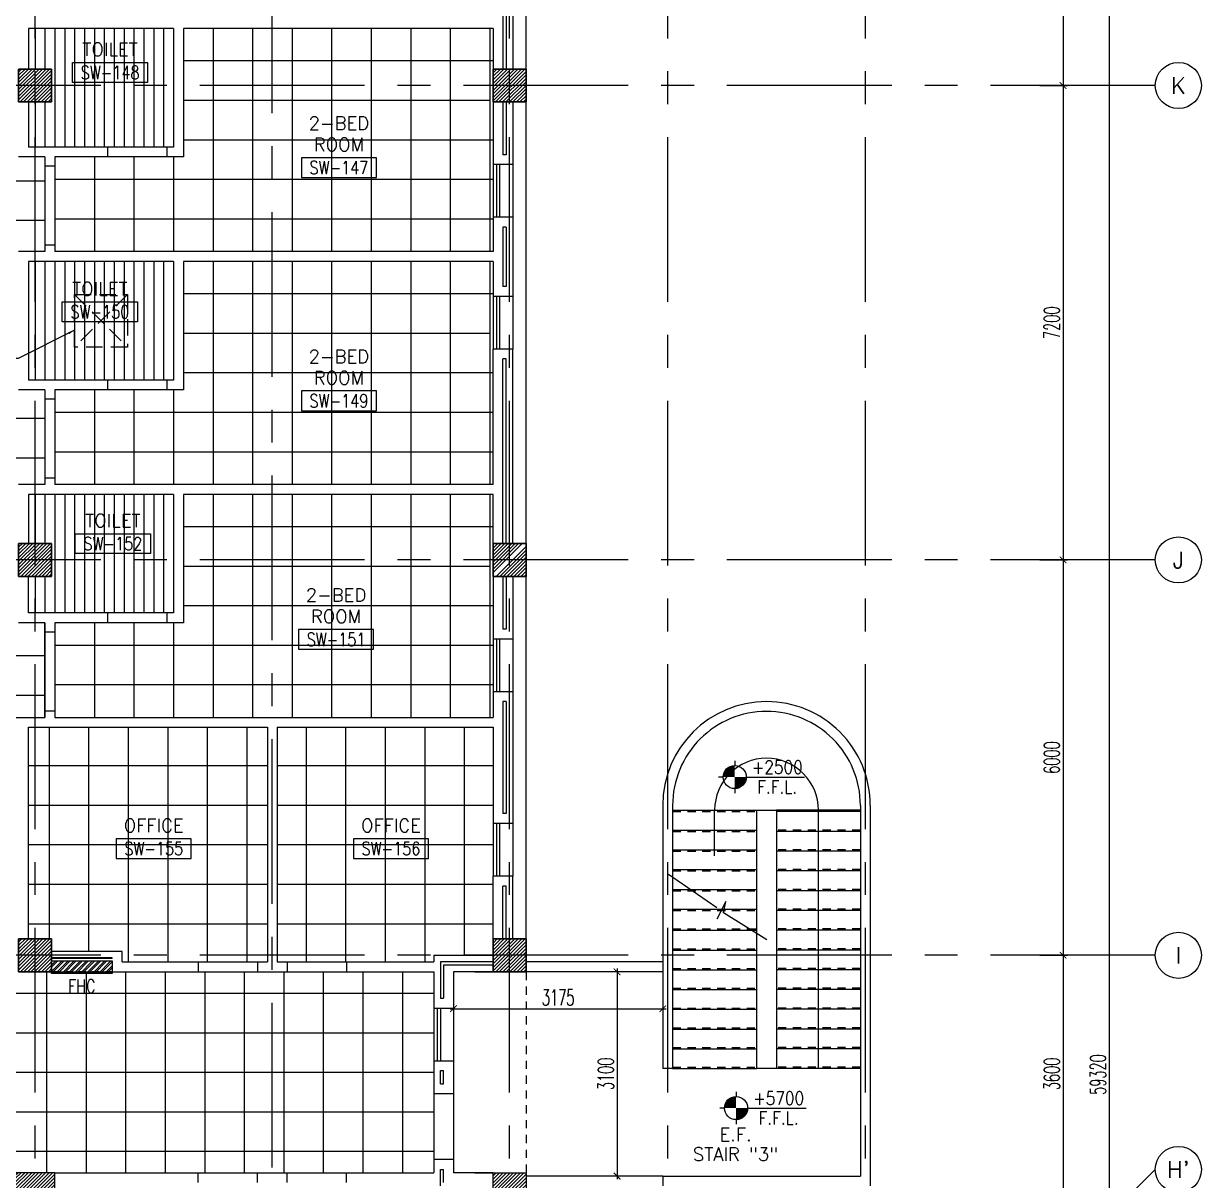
# Model space of a CAD drawing. Extents: x 276011.4 to 276105.3, y 57291.9 to 57371.4.
# Drawn here: x 276087.44 to 276105.32, y 57326.57 to 57344.12 of the extents above; entities that cross this region are included whole.
import ezdxf
from ezdxf.enums import TextEntityAlignment as Align

# ---------------------------------------------------------------- set-up
doc = ezdxf.new("R2010")
doc.units = 0
doc.header["$MEASUREMENT"] = 0
doc.header["$PDMODE"] = 34
for name, pattern in [('CENTERX2', [4, 2.5, -0.5, 0.5, -0.5]), ('HIDDEN', [0.375, 0.25, -0.125]), ('HIDDEN2', [0.1875, 0.125, -0.0625])]:
    doc.linetypes.add(name, pattern=pattern)
doc.layers.get('0').update_dxf_attribs({"color": 4, "linetype": 'CONTINUOUS'})
doc.layers.get('DEFPOINTS').update_dxf_attribs({"linetype": 'CONTINUOUS'})
for name, color, linetype in [('AX-CR', 2, 'CONTINUOUS'), ('AX-DIM', 4, 'CONTINUOUS'), ('AX-TXT', 2, 'CONTINUOUS'), ('AXES', 11, 'CENTERX2'), ('CEILING', 4, 'CONTINUOUS'), ('COL', 5, 'CONTINUOUS'), ('DIM', 4, 'CONTINUOUS'), ('FHC', 6, 'CONTINUOUS'), ('HAT', 11, 'CONTINUOUS'), ('INSUL', 4, 'CONTINUOUS'), ('LEV-PL', 3, 'CONTINUOUS'), ('PROJ-L', 4, 'CONTINUOUS'), ('RM-BOX', 11, 'CONTINUOUS'), ('RM-NAME', 11, 'CONTINUOUS'), ('RM-NO', 11, 'CONTINUOUS'), ('ROOF', 7, 'CONTINUOUS'), ('SHAFT', 3, 'CONTINUOUS'), ('STR', 5, 'CONTINUOUS'), ('WALL', 2, 'CONTINUOUS'), ('WIN', 3, 'CONTINUOUS')]:
    doc.layers.add(name, color=color, linetype=linetype)
doc.styles.add('ROMANS', font='ROMANS.shx', dxfattribs={"width": 0.6})
doc.styles.add('S', font='ROMANS.SHX')
doc.dimstyles.new('STANDARD_IN', dxfattribs={"dimtxt": 0.24, "dimasz": 0.1, "dimexe": 0.07, "dimexo": 0.05, "dimgap": 0.05, "dimtad": 1, "dimdec": 0, "dimlfac": 1000, "dimzin": 0, "dimtxsty": 'ROMANS', "dimblk": 'ARCHTICK', "dimcen": 0.05, "dimdle": 0.05, "dimclrd": 4, "dimclre": 4, "dimclrt": 2, "dimazin": 3, "dimtfac": 1, "dimtdec": 0, "dimtmove": 0, "dimatfit": 3, "dimtolj": 1, "dimtzin": 0})

# ---------------------------------------------------------------- blocks, each defined once
blk = doc.blocks.new('_ARCHTICK')
at = {"color": 0, "linetype": 'BYBLOCK', "const_width": 0.15}
blk.add_lwpolyline([(-0.5, -0.5), (0.5, 0.5)], dxfattribs=at)
blk = doc.blocks.new('*D313')
at = {"layer": 'AX-DIM', "color": 4, "ltscale": 0.3}
for p, q in [((276103.915, 57357.883), (276103.915, 57298.463)), ((276095.115, 57357.833), (276103.985, 57357.833)), ((276095.115, 57298.513), (276103.985, 57298.513))]:
    blk.add_line(p, q, dxfattribs=at)
at = {"layer": 'DEFPOINTS', "color": 0, "ltscale": 0.3}
for p in [(276095.065, 57357.833), (276095.065, 57298.513), (276103.915, 57298.513)]:
    blk.add_point(p, dxfattribs=at)
at = {"layer": 'AX-DIM', "color": 4, "ltscale": 0.3, "xscale": 0.1, "yscale": 0.1, "zscale": 0.1}
for p, rotation in [((276103.915, 57357.833), 90), ((276103.915, 57298.513), 270)]:
    blk.add_blockref('_ARCHTICK', p, dxfattribs=dict(at, rotation=rotation))
at = {"layer": 'AX-DIM', "color": 2, "ltscale": 0.3, "insert": (276103.745, 57328.173), "char_height": 0.24, "attachment_point": 5, "rotation": 90, "style": 'ROMANS'}
blk.add_mtext('\\A1;59320', dxfattribs=at)
blk = doc.blocks.new('*D308')
at = {"layer": 'AX-DIM', "color": 4, "ltscale": 0.3}
for p, q in [((276103.215, 57336.033), (276103.215, 57329.933)), ((276102.865, 57335.983), (276103.285, 57335.983)), ((276102.865, 57329.983), (276103.285, 57329.983))]:
    blk.add_line(p, q, dxfattribs=at)
at = {"layer": 'DEFPOINTS', "color": 0, "ltscale": 0.3}
for p in [(276102.815, 57335.983), (276102.815, 57329.983), (276103.215, 57329.983)]:
    blk.add_point(p, dxfattribs=at)
at = {"layer": 'AX-DIM', "color": 4, "ltscale": 0.3, "xscale": 0.1, "yscale": 0.1, "zscale": 0.1}
for p, rotation in [((276103.215, 57335.983), 90), ((276103.215, 57329.983), 270)]:
    blk.add_blockref('_ARCHTICK', p, dxfattribs=dict(at, rotation=rotation))
at = {"layer": 'AX-DIM', "color": 2, "ltscale": 0.3, "insert": (276103.045, 57332.983), "char_height": 0.24, "attachment_point": 5, "rotation": 90, "style": 'ROMANS'}
blk.add_mtext('\\A1;6000', dxfattribs=at)
blk = doc.blocks.new('*X59')
at = {"color": 0}
for p, q in [((245929, 149515), (246404, 149990)), ((245929, 149568), (246351, 149990)), ((245929, 149621), (246298, 149990)), ((245929, 149674), (246245, 149990)), ((245929, 149727), (246192, 149990)), ((245929, 149780), (246139, 149990)), ((245929, 149833), (246086, 149990)), ((245929, 149886), (246033, 149990)), ((245929, 149939), (245979, 149990)), ((245957, 149490), (246429, 149962)), ((246010, 149490), (246429, 149908)), ((246063, 149490), (246429, 149855)), ((246116, 149490), (246429, 149802)), ((246169, 149490), (246429, 149749)), ((246222, 149490), (246429, 149696)), ((246275, 149490), (246429, 149643)), ((246328, 149490), (246429, 149590)), ((246381, 149490), (246429, 149537))]:
    blk.add_line(p, q, dxfattribs=at)
blk = doc.blocks.new('COL50')
at = {"layer": 'COL'}
blk.add_lwpolyline([(-250, 250), (-250, -250), (250, -250), (250, 250)], close=True, dxfattribs=at)
blk = doc.blocks.new('RM1')
at = {"layer": 'RM-BOX'}
blk.add_lwpolyline([(570, -200), (-570, -200), (-570, -500), (570, -500)], close=True, dxfattribs=at)
at = {"layer": 'RM-NAME', "style": 'ROMANS'}
blk.add_attdef('ROOMNAME1', text='', height=200, dxfattribs=at).set_placement((0, 324), align=Align.MIDDLE)
blk = doc.blocks.new('*X60')
at = {"color": 0}
for p, q in [((253129, 149502), (253616, 149990)), ((253129, 149555), (253563, 149990)), ((253129, 149608), (253510, 149990)), ((253129, 149661), (253457, 149990)), ((253129, 149714), (253404, 149990)), ((253129, 149767), (253351, 149990)), ((253129, 149820), (253298, 149990)), ((253129, 149873), (253245, 149990)), ((253129, 149926), (253192, 149990)), ((253129, 149979), (253139, 149990)), ((253169, 149490), (253629, 149949)), ((253222, 149490), (253629, 149896)), ((253275, 149490), (253629, 149843)), ((253328, 149490), (253629, 149790)), ((253381, 149490), (253629, 149737)), ((253434, 149490), (253629, 149684)), ((253487, 149490), (253629, 149631)), ((253540, 149490), (253629, 149578)), ((253594, 149490), (253629, 149525))]:
    blk.add_line(p, q, dxfattribs=at)
blk = doc.blocks.new('AXR')
at = {"layer": 'AX-CR'}
blk.add_circle((350, 0), 350, dxfattribs=at)
blk = doc.blocks.new('*D304')
at = {"layer": 'AX-DIM', "color": 4, "ltscale": 0.3}
for p, q in [((276102.865, 57329.983), (276103.285, 57329.983)), ((276103.215, 57330.033), (276103.215, 57326.333)), ((276102.865, 57326.383), (276103.285, 57326.383))]:
    blk.add_line(p, q, dxfattribs=at)
at = {"layer": 'DEFPOINTS', "color": 0, "ltscale": 0.3}
for p in [(276102.815, 57329.983), (276102.815, 57326.383), (276103.215, 57326.383)]:
    blk.add_point(p, dxfattribs=at)
at = {"layer": 'AX-DIM', "color": 4, "ltscale": 0.3, "xscale": 0.1, "yscale": 0.1, "zscale": 0.1}
for p, rotation in [((276103.215, 57329.983), 90), ((276103.215, 57326.383), 270)]:
    blk.add_blockref('_ARCHTICK', p, dxfattribs=dict(at, rotation=rotation))
at = {"layer": 'AX-DIM', "color": 2, "ltscale": 0.3, "insert": (276103.045, 57328.183), "char_height": 0.24, "attachment_point": 5, "rotation": 90, "style": 'ROMANS'}
blk.add_mtext('\\A1;3600', dxfattribs=at)
blk = doc.blocks.new('*X57')
at = {"color": 0}
for p, q in [((245929, 155507), (246411, 155990)), ((245929, 155560), (246358, 155990)), ((245929, 155613), (246305, 155990)), ((245929, 155666), (246252, 155990)), ((245929, 155719), (246199, 155990)), ((245929, 155772), (246146, 155990)), ((245929, 155825), (246093, 155990)), ((245929, 155879), (246040, 155990)), ((245929, 155932), (245987, 155990)), ((245964, 155490), (246429, 155954)), ((246017, 155490), (246429, 155901)), ((246070, 155490), (246429, 155848)), ((246123, 155490), (246429, 155795)), ((246176, 155490), (246429, 155742)), ((246229, 155490), (246429, 155689)), ((246282, 155490), (246429, 155636)), ((246335, 155490), (246429, 155583)), ((246388, 155490), (246429, 155530))]:
    blk.add_line(p, q, dxfattribs=at)
blk = doc.blocks.new('*X52')
at = {"color": 0}
for p, q in [((245929, 162720), (246399, 163190)), ((245929, 162773), (246345, 163190)), ((245929, 162826), (246292, 163190)), ((245929, 162879), (246239, 163190)), ((245929, 162932), (246186, 163190)), ((245929, 162985), (246133, 163190)), ((245929, 163038), (246080, 163190)), ((245929, 163091), (246027, 163190)), ((245929, 163144), (245974, 163190)), ((245952, 162690), (246429, 163167)), ((246005, 162690), (246429, 163114)), ((246058, 162690), (246429, 163061)), ((246111, 162690), (246429, 163008)), ((246164, 162690), (246429, 162955)), ((246217, 162690), (246429, 162902)), ((246270, 162690), (246429, 162849)), ((246323, 162690), (246429, 162796)), ((246376, 162690), (246429, 162742))]:
    blk.add_line(p, q, dxfattribs=at)
blk = doc.blocks.new('*X58')
at = {"color": 0}
for p, q in [((253129, 155548), (253570, 155990)), ((253129, 155601), (253517, 155990)), ((253129, 155654), (253464, 155990)), ((253129, 155707), (253411, 155990)), ((253129, 155760), (253358, 155990)), ((253129, 155813), (253305, 155990)), ((253129, 155866), (253252, 155990)), ((253129, 155919), (253199, 155990)), ((253129, 155972), (253146, 155990)), ((253177, 155490), (253629, 155942)), ((253230, 155490), (253629, 155889)), ((253283, 155490), (253629, 155836)), ((253336, 155490), (253629, 155783)), ((253389, 155490), (253629, 155730)), ((253442, 155490), (253629, 155677)), ((253495, 155490), (253629, 155624)), ((253548, 155490), (253629, 155571)), ((253601, 155490), (253629, 155517))]:
    blk.add_line(p, q, dxfattribs=at)
blk = doc.blocks.new('*X53')
at = {"color": 0}
for p, q in [((253129, 162707), (253611, 163190)), ((253129, 162760), (253558, 163190)), ((253129, 162813), (253505, 163190)), ((253129, 162866), (253452, 163190)), ((253129, 162919), (253399, 163190)), ((253129, 162972), (253346, 163190)), ((253129, 163025), (253293, 163190)), ((253129, 163079), (253240, 163190)), ((253129, 163132), (253187, 163190)), ((253164, 162690), (253629, 163154)), ((253217, 162690), (253629, 163101)), ((253270, 162690), (253629, 163048)), ((253323, 162690), (253629, 162995)), ((253376, 162690), (253629, 162942)), ((253429, 162690), (253629, 162889)), ((253482, 162690), (253629, 162836)), ((253535, 162690), (253629, 162783)), ((253588, 162690), (253629, 162730))]:
    blk.add_line(p, q, dxfattribs=at)
blk = doc.blocks.new('*D301')
at = {"layer": 'AX-DIM', "color": 4, "ltscale": 0.3}
for p, q in [((276102.865, 57350.383), (276103.285, 57350.383)), ((276103.215, 57350.433), (276103.215, 57343.133)), ((276102.865, 57343.183), (276103.285, 57343.183))]:
    blk.add_line(p, q, dxfattribs=at)
at = {"layer": 'DEFPOINTS', "color": 0, "ltscale": 0.3}
for p in [(276102.815, 57350.383), (276102.815, 57343.183), (276103.215, 57343.183)]:
    blk.add_point(p, dxfattribs=at)
at = {"layer": 'AX-DIM', "color": 4, "ltscale": 0.3, "xscale": 0.1, "yscale": 0.1, "zscale": 0.1}
for p, rotation in [((276103.215, 57350.383), 90), ((276103.215, 57343.183), 270)]:
    blk.add_blockref('_ARCHTICK', p, dxfattribs=dict(at, rotation=rotation))
at = {"layer": 'AX-DIM', "color": 2, "ltscale": 0.3, "insert": (276103.045, 57346.783), "char_height": 0.24, "attachment_point": 5, "rotation": 90, "style": 'ROMANS'}
blk.add_mtext('\\A1;7200', dxfattribs=at)
blk = doc.blocks.new('*D300')
at = {"layer": 'AX-DIM', "color": 4, "ltscale": 0.3}
for p, q in [((276102.865, 57343.183), (276103.285, 57343.183)), ((276103.215, 57343.233), (276103.215, 57335.933)), ((276102.865, 57335.983), (276103.285, 57335.983))]:
    blk.add_line(p, q, dxfattribs=at)
at = {"layer": 'DEFPOINTS', "color": 0, "ltscale": 0.3}
for p in [(276102.815, 57343.183), (276102.815, 57335.983), (276103.215, 57335.983)]:
    blk.add_point(p, dxfattribs=at)
at = {"layer": 'AX-DIM', "color": 4, "ltscale": 0.3, "xscale": 0.1, "yscale": 0.1, "zscale": 0.1}
for p, rotation in [((276103.215, 57343.183), 90), ((276103.215, 57335.983), 270)]:
    blk.add_blockref('_ARCHTICK', p, dxfattribs=dict(at, rotation=rotation))
at = {"layer": 'AX-DIM', "color": 2, "ltscale": 0.3, "insert": (276103.045, 57339.583), "char_height": 0.24, "attachment_point": 5, "rotation": 90, "style": 'ROMANS'}
blk.add_mtext('\\A1;7200', dxfattribs=at)
blk = doc.blocks.new('C5')
at = {"layer": 'HAT', "linetype": 'BYBLOCK'}
h = blk.add_hatch(dxfattribs=at)
h.set_pattern_fill('ANSI31', color=256, scale=300, style=0)
h.set_pattern_definition([(45, (-223356.182, -51411.005), (-26.516504, 26.516504), [])])
h.paths.add_polyline_path([(300, 300), (0, 300), (0, 0), (300, 0)])
h.paths.add_polyline_path([(600, 300), (300, 300), (300, 0), (600, 0)])
at = {"layer": 'COL'}
blk.add_lwpolyline([(600, 300), (0, 300), (0, 0), (600, 0)], close=True, dxfattribs=at)
blk = doc.blocks.new('*D120')
at = {"layer": 'DEFPOINTS', "color": 0, "linetype": 'BYBLOCK', "ltscale": 0.3}
for p in [(276093.965, 57329.733), (276097.14, 57329.733), (276097.14, 57329.172)]:
    blk.add_point(p, dxfattribs=at)
at = {"layer": 'DIM', "color": 4, "linetype": 'BYBLOCK', "ltscale": 0.3}
for p, q in [((276093.965, 57329.683), (276093.965, 57329.102)), ((276097.14, 57329.683), (276097.14, 57329.102)), ((276093.915, 57329.172), (276097.19, 57329.172))]:
    blk.add_line(p, q, dxfattribs=at)
at = {"layer": 'DIM', "color": 4, "linetype": 'BYBLOCK', "ltscale": 0.3, "xscale": 0.1, "yscale": 0.1, "zscale": 0.1, "rotation": 180}
blk.add_blockref('_ARCHTICK', (276093.965, 57329.172), dxfattribs=at)
at = {"layer": 'DIM', "color": 4, "linetype": 'BYBLOCK', "ltscale": 0.3, "xscale": 0.1, "yscale": 0.1, "zscale": 0.1}
blk.add_blockref('_ARCHTICK', (276097.14, 57329.172), dxfattribs=at)
at = {"layer": 'DIM', "color": 2, "linetype": 'BYBLOCK', "ltscale": 0.3, "insert": (276095.553, 57329.342), "char_height": 0.24, "attachment_point": 5, "style": 'ROMANS'}
blk.add_mtext('\\A1;3175', dxfattribs=at)
blk = doc.blocks.new('*D119')
at = {"layer": 'DEFPOINTS', "color": 0, "linetype": 'BYBLOCK', "ltscale": 0.3}
for p in [(276096.515, 57329.733), (276096.447, 57326.633), (276096.515, 57326.633)]:
    blk.add_point(p, dxfattribs=at)
at = {"layer": 'DIM', "color": 4, "linetype": 'BYBLOCK', "ltscale": 0.3}
for p, q in [((276096.447, 57329.783), (276096.447, 57326.583)), ((276096.465, 57329.733), (276096.377, 57329.733)), ((276096.465, 57326.633), (276096.377, 57326.633))]:
    blk.add_line(p, q, dxfattribs=at)
at = {"layer": 'DIM', "color": 4, "linetype": 'BYBLOCK', "ltscale": 0.3, "xscale": 0.1, "yscale": 0.1, "zscale": 0.1}
for p, rotation in [((276096.447, 57329.733), 90), ((276096.447, 57326.633), 270)]:
    blk.add_blockref('_ARCHTICK', p, dxfattribs=dict(at, rotation=rotation))
at = {"layer": 'DIM', "color": 2, "linetype": 'BYBLOCK', "ltscale": 0.3, "insert": (276096.277, 57328.183), "char_height": 0.24, "attachment_point": 5, "rotation": 90, "style": 'ROMANS'}
blk.add_mtext('\\A1;3100', dxfattribs=at)
blk = doc.blocks.new('LEV1')
at = {"layer": 'LEV-PL'}
for p, q in [((0, 245), (0, 175)), ((-175, 0), (-245, 0)), ((175, 0), (1061, 0)), ((0, -175), (0, -245))]:
    blk.add_line(p, q, dxfattribs=at)
at = {"layer": 'LEV-PL', "const_width": 175}
for points in [[(-88, 0, -0.414214), (0, 88, -1)], [(88, 0, -0.414214), (0, -88, -1)]]:
    blk.add_lwpolyline(points, format="xyb", dxfattribs=at)
at = {"layer": 'LEV-PL'}
blk.add_circle((0, 0), 175, dxfattribs=at)
at = {"layer": 'LEV-PL', "color": 4, "style": 'S', "width": 0.85}
for tag, p in [('+0000', (646, 50)), ('F.F.L.', (646, -250))]:
    blk.add_attdef(tag, text='', height=200, dxfattribs=at).set_placement(p, align=Align.CENTER)

msp = doc.modelspace()

# ---------------------------------------------------------------- hatches: boundary and pattern name
at = {"layer": 'FHC', "linetype": 'BYBLOCK', "ltscale": 0.3}
h = msp.add_hatch(dxfattribs=at)
h.set_pattern_fill('ANSI32', color=11, scale=0.175, style=0)
h.set_pattern_definition([(45, (275855.669317, 57298.65692), (-0.046403883, 0.046403883), []), (45, (275855.70025, 57298.65692), (-0.046403883, 0.046403883), [])])
h.paths.add_polyline_path([(276088.7855, 57329.7079), (276088.7855, 57329.8979), (276087.8655, 57329.8979), (276087.8655, 57329.7079)])
h.paths.add_polyline_path([(276087.6529, 57329.2868), (276087.6529, 57329.7076), (276087.9154, 57329.7076), (276087.9154, 57329.2868)], flags=9)
at = {"layer": 'HAT'}
h = msp.add_hatch(dxfattribs=at)
h.set_pattern_fill('ANSI31', color=256, scale=0.3, style=0)
h.set_pattern_definition([(45, (275761.879317, 57275.29192), (-0.0265165043, 0.0265165043), [])])
h.paths.add_polyline_path([(276094.8155, 57326.6829), (276094.5655, 57326.6829), (276094.5655, 57326.3829), (276094.8155, 57326.3829)])
h.paths.add_polyline_path([(276095.0655, 57326.6829), (276094.8155, 57326.6829), (276094.8155, 57326.3829), (276095.0655, 57326.3829)])

# ---------------------------------------------------------------- linework, layer by layer
for p, q in [((276097.9589, 57330.7031), (276097.2276, 57331.2109)), ((276098.0993, 57330.8017), (276097.9589, 57330.5328)), ((276098.0642, 57330.6263), (276098.0993, 57330.8017)), ((276098.7195, 57330.2172), (276098.0642, 57330.6263))]:
    msp.add_line(p, q)
at = {"layer": 'AXES'}
for p, q in [((276087.6155, 57291.8986), (276087.6155, 57370.7113)), ((276094.8155, 57291.8986), (276094.8155, 57370.7113)), ((276097.2155, 57291.8986), (276097.2155, 57370.7113)), ((276100.2155, 57291.8986), (276100.2155, 57370.7113)), ((276091.2155, 57298.7629), (276091.2155, 57357.5329)), ((276104.6155, 57343.1829), (276052.5255, 57343.1829)), ((276104.6155, 57335.9829), (276036.5755, 57335.9829)), ((276104.6155, 57335.9829), (276052.5255, 57335.9829)), ((276104.6155, 57329.9829), (276052.5255, 57329.9829)), ((276104.2655, 57326.3829), (276104.6155, 57326.7329))]:
    msp.add_line(p, q, dxfattribs=at)
at = {"layer": 'CEILING', "linetype": 'BYBLOCK', "ltscale": 0.3}
for p, q in [((276087.6155, 57344.0479), (276087.6155, 57343.4329)), ((276087.7655, 57344.0479), (276087.7655, 57343.4329)), ((276087.9155, 57344.0479), (276087.9155, 57342.2479)), ((276088.0655, 57344.0479), (276088.0655, 57342.2479)), ((276088.2155, 57344.0479), (276088.2155, 57342.2479)), ((276088.3655, 57344.0479), (276088.3655, 57342.2479)), ((276088.5155, 57344.0479), (276088.5155, 57342.2479)), ((276088.6655, 57344.0479), (276088.6655, 57342.2479)), ((276088.8155, 57344.0479), (276088.8155, 57342.2479)), ((276088.9655, 57344.0479), (276088.9655, 57342.2479)), ((276089.1155, 57344.0479), (276089.1155, 57342.2479)), ((276089.2655, 57344.0479), (276089.2655, 57342.2479)), ((276089.4155, 57344.0479), (276089.4155, 57342.2479)), ((276089.5655, 57344.0479), (276089.5655, 57342.2479)), ((276090.3155, 57344.0479), (276090.3155, 57340.6629)), ((276090.9155, 57344.0479), (276090.9155, 57340.6629)), ((276091.5155, 57344.0479), (276091.5155, 57340.6629)), ((276092.1155, 57344.0479), (276092.1155, 57340.6629)), ((276092.7155, 57344.0479), (276092.7155, 57340.6629)), ((276093.3155, 57344.0479), (276093.3155, 57340.6629)), ((276093.9155, 57344.0479), (276093.9155, 57340.6629)), ((276094.5155, 57344.0479), (276094.5155, 57340.6629)), ((276094.5655, 57343.5554), (276089.8655, 57343.5554)), ((276087.6155, 57342.9329), (276087.6155, 57342.2479)), ((276087.7655, 57342.9329), (276087.7655, 57342.2479)), ((276094.5155, 57342.9554), (276089.8655, 57342.9554)), ((276094.5655, 57342.3554), (276089.8655, 57342.3554)), ((276088.5155, 57342.0979), (276088.5155, 57340.6629)), ((276089.1155, 57342.0979), (276089.1155, 57340.6629)), ((276089.7155, 57342.0979), (276089.7155, 57340.6629)), ((276094.5655, 57341.7554), (276087.9155, 57341.7554)), ((276087.7655, 57341.7329), (276084.9655, 57341.7329)), ((276087.7655, 57341.1329), (276084.9655, 57341.1329)), ((276094.5655, 57341.1554), (276087.9155, 57341.1554)), ((276087.6155, 57340.5129), (276087.6155, 57338.7129)), ((276087.7655, 57340.5129), (276087.7655, 57338.7129)), ((276087.9155, 57340.5129), (276087.9155, 57338.7129)), ((276088.0655, 57340.5129), (276088.0655, 57338.7129)), ((276088.2155, 57340.5129), (276088.2155, 57338.7129)), ((276088.3655, 57340.5129), (276088.3655, 57338.7129)), ((276088.5155, 57340.5129), (276088.5155, 57338.7129)), ((276088.6655, 57340.5129), (276088.6655, 57338.7129)), ((276088.8155, 57340.5129), (276088.8155, 57338.7129)), ((276088.9655, 57340.5129), (276088.9655, 57338.7129)), ((276089.1155, 57340.5129), (276089.1155, 57338.7129)), ((276089.2655, 57340.5129), (276089.2655, 57338.7129)), ((276089.4155, 57340.5129), (276089.4155, 57338.7129)), ((276089.5655, 57340.5129), (276089.5655, 57338.7129)), ((276090.3155, 57340.5129), (276090.3155, 57337.1279)), ((276090.9155, 57340.5129), (276090.9155, 57337.1279)), ((276091.5155, 57340.5129), (276091.5155, 57337.1279)), ((276092.1155, 57340.5129), (276092.1155, 57337.1279)), ((276092.7155, 57340.5129), (276092.7155, 57337.1279)), ((276093.3155, 57340.5129), (276093.3155, 57337.1279)), ((276093.9155, 57340.5129), (276093.9155, 57337.1279)), ((276094.5155, 57340.5129), (276094.5155, 57337.1279)), ((276094.5655, 57340.0204), (276089.8655, 57340.0204)), ((276094.5155, 57339.4204), (276089.8655, 57339.4204)), ((276094.5655, 57338.8204), (276089.8655, 57338.8204)), ((276088.5155, 57338.5629), (276088.5155, 57337.1279)), ((276089.1155, 57338.5629), (276089.1155, 57337.1279)), ((276089.7155, 57338.5629), (276089.7155, 57337.1279)), ((276094.5655, 57338.2204), (276087.9155, 57338.2204)), ((276069.4655, 57338.1329), (276087.7655, 57338.1329)), ((276069.4655, 57337.5329), (276087.7655, 57337.5329)), ((276094.5655, 57337.6204), (276087.9155, 57337.6204)), ((276087.6155, 57336.9779), (276087.6155, 57336.2329)), ((276087.7655, 57336.9779), (276087.7655, 57336.2329)), ((276087.9155, 57336.9779), (276087.9155, 57335.1779)), ((276088.0655, 57336.9779), (276088.0655, 57335.1779)), ((276088.2155, 57336.9779), (276088.2155, 57335.1779)), ((276088.3655, 57336.9779), (276088.3655, 57335.1779)), ((276088.5155, 57336.9779), (276088.5155, 57335.1779)), ((276088.6655, 57336.9779), (276088.6655, 57335.1779)), ((276088.8155, 57336.9779), (276088.8155, 57335.1779)), ((276088.9655, 57336.9779), (276088.9655, 57335.1779)), ((276089.1155, 57336.9779), (276089.1155, 57335.1779)), ((276089.2655, 57336.9779), (276089.2655, 57335.1779)), ((276089.4155, 57336.9779), (276089.4155, 57335.1779)), ((276089.5655, 57336.9779), (276089.5655, 57335.1779)), ((276090.3155, 57336.9779), (276090.3155, 57333.5929)), ((276090.9155, 57336.9779), (276090.9155, 57333.5929)), ((276091.5155, 57336.9779), (276091.5155, 57333.5929)), ((276092.1155, 57336.9779), (276092.1155, 57333.5929)), ((276092.7155, 57336.9779), (276092.7155, 57333.5929)), ((276093.3155, 57336.9779), (276093.3155, 57333.5929)), ((276093.9155, 57336.9779), (276093.9155, 57333.5929)), ((276094.5155, 57336.9779), (276094.5155, 57333.5929)), ((276094.5655, 57336.4854), (276089.8655, 57336.4854)), ((276094.5155, 57335.8854), (276089.8655, 57335.8854)), ((276087.6155, 57335.7329), (276087.6155, 57335.1779)), ((276087.7655, 57335.7329), (276087.7655, 57335.1779)), ((276094.5655, 57335.2854), (276089.8655, 57335.2854)), ((276087.7655, 57333.5929), (276087.7655, 57335.0279)), ((276088.5155, 57335.0279), (276088.5155, 57333.5929)), ((276089.1155, 57335.0279), (276089.1155, 57333.5929)), ((276089.7155, 57335.0279), (276089.7155, 57333.5929)), ((276094.5655, 57334.6854), (276087.9155, 57334.6854)), ((276084.0646, 57334.5329), (276087.7655, 57334.5329)), ((276094.5655, 57334.0854), (276087.9155, 57334.0854)), ((276084.0646, 57333.9329), (276087.7655, 57333.9329)), ((276087.828, 57333.4429), (276087.828, 57330.2329)), ((276088.428, 57333.4429), (276088.428, 57330.0429)), ((276089.028, 57333.4429), (276089.028, 57329.8829)), ((276089.628, 57333.4429), (276089.628, 57329.8829)), ((276090.228, 57333.4429), (276090.228, 57329.8829)), ((276090.828, 57333.4429), (276090.828, 57329.8829)), ((276091.728, 57333.4429), (276091.728, 57329.8829)), ((276092.328, 57333.4429), (276092.328, 57329.8829)), ((276092.928, 57333.4429), (276092.928, 57329.8829)), ((276093.528, 57333.4429), (276093.528, 57329.8829)), ((276094.128, 57333.4429), (276094.128, 57329.9829)), ((276087.5155, 57332.8629), (276091.1405, 57332.8629)), ((276091.2905, 57332.8629), (276094.5655, 57332.8629)), ((276087.5155, 57332.2629), (276091.1405, 57332.2629)), ((276091.2905, 57332.2629), (276094.5655, 57332.2629)), ((276087.5155, 57331.6629), (276091.1405, 57331.6629)), ((276091.2905, 57331.6629), (276094.5655, 57331.6629)), ((276087.5155, 57331.0629), (276091.1405, 57331.0629)), ((276091.2905, 57331.0629), (276094.5655, 57331.0629)), ((276087.5155, 57330.4629), (276091.1405, 57330.4629)), ((276091.2905, 57330.4629), (276094.5655, 57330.4629)), ((276087.7895, 57329.7329), (276087.7895, 57326.6829)), ((276088.3895, 57329.7329), (276088.3895, 57326.6829)), ((276088.9895, 57329.7329), (276088.9895, 57326.6829)), ((276089.5895, 57329.7329), (276089.5895, 57326.6829)), ((276090.1895, 57329.7329), (276090.1895, 57326.6829)), ((276090.7895, 57329.7329), (276090.7895, 57326.6829)), ((276091.3895, 57329.7329), (276091.3895, 57326.6829)), ((276091.9895, 57329.7329), (276091.9895, 57326.6829)), ((276092.5895, 57329.7329), (276092.5895, 57326.6829)), ((276093.1895, 57329.7329), (276093.1895, 57326.6829)), ((276062.7135, 57329.4079), (276093.6655, 57329.4079)), ((276062.7135, 57328.8079), (276093.6655, 57328.8079)), ((276062.7135, 57328.2079), (276093.6655, 57328.2079)), ((276062.7135, 57327.6079), (276093.6655, 57327.6079)), ((276062.7135, 57327.0079), (276093.6655, 57327.0079))]:
    msp.add_line(p, q, dxfattribs=at)
at = {"layer": 'COL'}
msp.add_lwpolyline([(276094.5655, 57326.6829), (276095.0655, 57326.6829), (276095.0655, 57326.3829), (276094.5655, 57326.3829)], close=True, dxfattribs=at)
at = {"layer": 'FHC', "color": 250, "linetype": 'HIDDEN', "ltscale": 0.25}
msp.add_line((276088.7855, 57329.7329), (276087.8655, 57329.7329), dxfattribs=at)
at = {"layer": 'FHC', "linetype": 'BYBLOCK', "ltscale": 0.3}
msp.add_lwpolyline([(276087.8655, 57329.8979), (276088.7855, 57329.8979), (276088.7855, 57329.7079), (276087.8655, 57329.7079)], close=True, dxfattribs=at)
at = {"layer": 'INSUL'}
for p, q in [((276094.7155, 57346.2329), (276094.7155, 57343.4329)), ((276094.7655, 57346.2329), (276094.7655, 57343.4329)), ((276094.7155, 57342.9329), (276094.7155, 57342.1329)), ((276094.7655, 57342.9329), (276094.7655, 57342.1329)), ((276094.7655, 57342.1329), (276094.7155, 57342.1329)), ((276094.7155, 57341.0329), (276094.7155, 57340.1329)), ((276094.7655, 57341.0329), (276094.7155, 57341.0329)), ((276094.7655, 57341.0329), (276094.7655, 57340.1329)), ((276094.7655, 57340.1329), (276094.7155, 57340.1329)), ((276094.7155, 57336.2329), (276094.7155, 57339.0329)), ((276094.7655, 57339.0329), (276094.7155, 57339.0329)), ((276094.7655, 57336.2329), (276094.7655, 57339.0329)), ((276094.7155, 57335.7329), (276094.7155, 57334.9329)), ((276094.7655, 57335.7329), (276094.7655, 57334.9329)), ((276094.7655, 57334.9329), (276094.7155, 57334.9329)), ((276094.7155, 57333.8329), (276094.7155, 57332.1329)), ((276094.7655, 57333.8329), (276094.7155, 57333.8329)), ((276094.7655, 57333.8329), (276094.7655, 57332.1329)), ((276094.7655, 57332.1329), (276094.7155, 57332.1329)), ((276094.7655, 57331.0329), (276094.7155, 57331.0329)), ((276094.7155, 57330.2329), (276094.7155, 57331.0329)), ((276094.7655, 57330.2329), (276094.7655, 57331.0329)), ((276094.5655, 57329.8829), (276093.7655, 57329.8829)), ((276093.7655, 57329.8829), (276093.7655, 57329.3329)), ((276094.5655, 57329.8329), (276093.8155, 57329.8329)), ((276093.8155, 57329.8329), (276093.8155, 57329.3329)), ((276093.7655, 57329.3329), (276093.8155, 57329.3329)), ((276093.7655, 57328.2329), (276093.8155, 57328.2329)), ((276093.7655, 57328.0329), (276093.7655, 57328.2329)), ((276093.8155, 57328.0329), (276093.8155, 57328.2329)), ((276093.7655, 57328.0329), (276093.8155, 57328.0329)), ((276093.7655, 57326.7329), (276093.8155, 57326.7329)), ((276093.7655, 57326.4829), (276093.7655, 57326.7329)), ((276093.8155, 57326.5329), (276093.8155, 57326.7329))]:
    msp.add_line(p, q, dxfattribs=at)
at = {"layer": 'PROJ-L'}
for p, q in [((276095.0655, 57343.4329), (276095.0655, 57350.1329)), ((276095.0655, 57336.2329), (276095.0655, 57342.9329)), ((276095.0655, 57330.2329), (276095.0655, 57335.7329))]:
    msp.add_line(p, q, dxfattribs=at)
at = {"layer": 'ROOF'}
for p, q in [((276097.1405, 57329.8829), (276095.0655, 57329.8829)), ((276097.1405, 57329.7329), (276095.0655, 57329.7329)), ((276097.1405, 57326.6329), (276095.0655, 57326.6329))]:
    msp.add_line(p, q, dxfattribs=at)
at = {"layer": 'SHAFT', "linetype": 'HIDDEN'}
for p, q in [((276088.2155, 57340.0129), (276089.0155, 57339.2129)), ((276089.0155, 57340.0129), (276088.2155, 57339.2129))]:
    msp.add_line(p, q, dxfattribs=at)
msp.add_lwpolyline([(276088.2155, 57340.0129), (276089.0155, 57340.0129), (276089.0155, 57339.2129), (276088.2155, 57339.2129)], close=True, dxfattribs=at)
at = {"layer": 'STR'}
for p, q in [((276097.2905, 57332.1831), (276098.5655, 57332.1831)), ((276097.928, 57331.49), (276097.928, 57332.1856)), ((276100.1405, 57332.1831), (276098.8655, 57332.1831)), ((276100.1405, 57332.1631), (276098.8655, 57332.1631)), ((276099.503, 57328.2631), (276099.503, 57332.1856)), ((276097.2905, 57331.8831), (276098.5655, 57331.8831)), ((276100.1405, 57331.8631), (276098.8655, 57331.8631)), ((276097.2905, 57331.5831), (276098.5655, 57331.5831)), ((276100.1405, 57331.5631), (276098.8655, 57331.5631)), ((276097.2905, 57331.2831), (276098.5655, 57331.2831)), ((276100.1405, 57331.2631), (276098.8655, 57331.2631)), ((276097.2905, 57330.9831), (276098.5655, 57330.9831)), ((276100.1405, 57330.9631), (276098.8655, 57330.9631)), ((276097.2905, 57330.6831), (276098.5655, 57330.6831)), ((276100.1405, 57330.6631), (276098.8655, 57330.6631)), ((276097.2905, 57330.3631), (276098.5655, 57330.3631)), ((276098.4537, 57330.3831), (276098.5655, 57330.3831)), ((276098.4857, 57330.3631), (276098.5655, 57330.3631)), ((276100.1405, 57330.3631), (276098.8655, 57330.3631)), ((276097.2905, 57330.0631), (276098.5655, 57330.0631)), ((276100.1405, 57330.0631), (276098.8655, 57330.0631)), ((276097.2905, 57329.7631), (276098.5655, 57329.7631)), ((276100.1405, 57329.7631), (276098.8655, 57329.7631)), ((276097.2905, 57329.4631), (276098.5655, 57329.4631)), ((276100.1405, 57329.4631), (276098.8655, 57329.4631)), ((276097.2905, 57329.1631), (276098.5655, 57329.1631)), ((276100.1405, 57329.1631), (276098.8655, 57329.1631)), ((276097.2905, 57328.8631), (276098.5655, 57328.8631)), ((276100.1405, 57328.8631), (276098.8655, 57328.8631)), ((276097.2905, 57328.5631), (276098.5655, 57328.5631)), ((276100.1405, 57328.5631), (276098.8655, 57328.5631)), ((276097.2905, 57328.2631), (276098.5655, 57328.2631)), ((276100.1405, 57328.2631), (276098.8655, 57328.2631))]:
    msp.add_line(p, q, dxfattribs=at)
at = {"layer": 'STR', "linetype": 'HIDDEN2'}
for p, q in [((276097.2905, 57332.1631), (276098.5655, 57332.1631)), ((276100.1405, 57332.1831), (276098.8655, 57332.1831)), ((276100.1405, 57332.1631), (276098.8655, 57332.1631)), ((276097.2905, 57331.8631), (276098.5655, 57331.8631)), ((276100.1405, 57331.8831), (276098.8655, 57331.8831)), ((276097.2905, 57331.5631), (276098.5655, 57331.5631)), ((276100.1405, 57331.5831), (276098.8655, 57331.5831)), ((276097.2905, 57331.2631), (276098.5655, 57331.2631)), ((276100.1405, 57331.2831), (276098.8655, 57331.2831)), ((276097.2905, 57330.9631), (276098.5655, 57330.9631)), ((276100.1405, 57330.9831), (276098.8655, 57330.9831)), ((276100.1405, 57330.6831), (276098.8655, 57330.6831)), ((276097.2905, 57330.6631), (276098.5655, 57330.6631)), ((276097.2905, 57330.3831), (276098.5655, 57330.3831)), ((276098.4537, 57330.3831), (276098.5655, 57330.3831)), ((276098.4857, 57330.3631), (276098.5655, 57330.3631)), ((276100.1405, 57330.3831), (276098.8655, 57330.3831)), ((276097.2905, 57330.0831), (276098.5655, 57330.0831)), ((276100.1405, 57330.0831), (276098.8655, 57330.0831)), ((276097.2905, 57329.7831), (276098.5655, 57329.7831)), ((276100.1405, 57329.7831), (276098.8655, 57329.7831)), ((276097.2905, 57329.4831), (276098.5655, 57329.4831)), ((276100.1405, 57329.4831), (276098.8655, 57329.4831)), ((276097.2905, 57329.1831), (276098.5655, 57329.1831)), ((276100.1405, 57329.1831), (276098.8655, 57329.1831)), ((276097.2905, 57328.8831), (276098.5655, 57328.8831)), ((276100.1405, 57328.8831), (276098.8655, 57328.8831)), ((276097.2905, 57328.5831), (276098.5655, 57328.5831)), ((276100.1405, 57328.5831), (276098.8655, 57328.5831)), ((276097.2905, 57328.2831), (276098.5655, 57328.2831)), ((276100.1405, 57328.2831), (276098.8655, 57328.2831))]:
    msp.add_line(p, q, dxfattribs=at)
at = {"layer": 'STR', "color": 4, "linetype": 'HIDDEN2'}
msp.add_line((276095.0655, 57329.7329), (276095.0655, 57326.6829), dxfattribs=at)
at = {"layer": 'STR'}
msp.add_arc((276098.7155, 57332.1856), 0.7875, 0, 180, dxfattribs=at)
at = {"layer": 'WALL'}
for p, q in [((276094.8655, 57346.3829), (276094.8655, 57343.4329)), ((276089.7155, 57344.0479), (276087.5155, 57344.0479)), ((276094.5655, 57344.0479), (276089.8655, 57344.0479)), ((276094.5655, 57344.0479), (276094.5655, 57343.4329)), ((276094.5655, 57342.9329), (276094.5655, 57341.9829)), ((276094.8655, 57342.9329), (276094.8655, 57341.9829)), ((276088.7155, 57342.2479), (276087.5155, 57342.2479)), ((276089.7155, 57342.2479), (276088.7155, 57342.2479)), ((276087.7655, 57342.0979), (276087.3655, 57342.0979)), ((276088.7155, 57342.0979), (276087.9155, 57342.0979)), ((276089.8655, 57342.0979), (276088.7155, 57342.0979)), ((276094.8655, 57341.9829), (276094.5655, 57341.9829)), ((276094.5655, 57341.1829), (276094.5655, 57340.6629)), ((276094.8655, 57341.1829), (276094.5655, 57341.1829)), ((276094.8655, 57341.1829), (276094.8655, 57339.9829)), ((276087.7655, 57340.6629), (276087.3655, 57340.6629)), ((276089.7155, 57340.5129), (276087.5155, 57340.5129)), ((276094.5655, 57340.6629), (276087.9155, 57340.6629)), ((276094.5655, 57340.5129), (276089.8655, 57340.5129)), ((276094.5655, 57340.5129), (276094.5655, 57339.9829)), ((276094.8655, 57339.9829), (276094.5655, 57339.9829)), ((276094.8655, 57339.1829), (276094.5655, 57339.1829)), ((276094.5655, 57337.1279), (276094.5655, 57339.1829)), ((276094.8655, 57336.2329), (276094.8655, 57339.1829)), ((276088.7155, 57338.7129), (276087.5155, 57338.7129)), ((276089.7155, 57338.7129), (276088.7155, 57338.7129)), ((276087.7655, 57338.5629), (276087.3655, 57338.5629)), ((276088.7155, 57338.5629), (276087.9155, 57338.5629)), ((276089.8655, 57338.5629), (276088.7155, 57338.5629)), ((276087.7655, 57337.1279), (276087.3655, 57337.1279)), ((276094.5655, 57337.1279), (276087.9155, 57337.1279)), ((276089.7155, 57336.9779), (276087.5155, 57336.9779)), ((276094.5655, 57336.9779), (276089.8655, 57336.9779)), ((276094.5655, 57336.2329), (276094.5655, 57336.9779)), ((276087.5155, 57335.1779), (276087.5155, 57335.7329)), ((276094.5655, 57335.7329), (276094.5655, 57334.7829)), ((276094.8655, 57335.7329), (276094.8655, 57334.7829)), ((276088.7155, 57335.1779), (276087.5155, 57335.1779)), ((276089.7155, 57335.1779), (276088.7155, 57335.1779)), ((276087.7655, 57335.0279), (276087.3655, 57335.0279)), ((276088.7155, 57335.0279), (276087.9155, 57335.0279)), ((276089.8655, 57335.0279), (276088.7155, 57335.0279)), ((276094.8655, 57334.7829), (276094.5655, 57334.7829)), ((276094.5655, 57333.9829), (276094.5655, 57333.5929)), ((276094.8655, 57333.9829), (276094.5655, 57333.9829)), ((276094.8655, 57333.9829), (276094.8655, 57331.9829)), ((276084.5646, 57333.5929), (276087.7655, 57333.5929)), ((276087.9155, 57333.5929), (276094.5655, 57333.5929)), ((276087.5155, 57330.2329), (276087.5155, 57333.4429)), ((276087.5155, 57333.4429), (276091.1405, 57333.4429)), ((276091.1405, 57333.4429), (276091.1405, 57329.8829)), ((276091.2905, 57333.4429), (276094.5655, 57333.4429)), ((276091.2905, 57333.4429), (276091.2905, 57329.8829)), ((276094.5655, 57333.4429), (276094.5655, 57331.9829)), ((276097.1405, 57332.2585), (276097.1405, 57328.2631)), ((276097.2905, 57332.2585), (276097.2905, 57328.2631)), ((276098.5655, 57332.1831), (276098.5655, 57328.2631)), ((276098.5655, 57332.1831), (276098.8655, 57332.1831)), ((276098.8655, 57332.1831), (276098.8655, 57328.2631)), ((276100.1405, 57332.2585), (276100.1405, 57326.6329)), ((276100.2905, 57332.2585), (276100.2905, 57326.4829)), ((276094.8655, 57331.9829), (276094.5655, 57331.9829)), ((276094.8655, 57331.1829), (276094.5655, 57331.1829)), ((276094.5655, 57330.2329), (276094.5655, 57331.1829)), ((276094.8655, 57330.2329), (276094.8655, 57331.1829)), ((276088.9355, 57330.0429), (276087.8655, 57330.0429)), ((276088.9355, 57329.8829), (276088.9355, 57330.0429)), ((276093.6655, 57329.9829), (276094.5655, 57329.9829)), ((276093.6655, 57329.9829), (276093.6655, 57329.8829)), ((276088.7855, 57329.9429), (276087.8655, 57329.9429)), ((276087.8655, 57329.9329), (276087.8655, 57329.9429)), ((276088.7855, 57329.9329), (276087.8655, 57329.9329)), ((276087.8655, 57329.8979), (276088.7855, 57329.8979)), ((276087.8655, 57329.7319), (276087.8655, 57329.8969)), ((276088.7855, 57329.9329), (276088.7855, 57329.9429)), ((276088.7855, 57329.8979), (276088.7855, 57329.7306)), ((276088.9355, 57329.8829), (276090.9905, 57329.8829)), ((276090.0905, 57329.8829), (276090.0905, 57329.7329)), ((276090.9905, 57329.8829), (276091.1405, 57329.8829)), ((276090.9905, 57329.8829), (276090.9905, 57329.7329)), ((276091.2905, 57329.8829), (276091.4405, 57329.8829)), ((276091.4405, 57329.8829), (276091.4405, 57329.7329)), ((276091.4405, 57329.8829), (276093.6655, 57329.8829)), ((276092.3405, 57329.8829), (276092.3405, 57329.7329)), ((276087.8655, 57329.7329), (276090.9905, 57329.7329)), ((276090.9905, 57329.7329), (276091.4405, 57329.7329)), ((276091.4405, 57329.7329), (276093.6655, 57329.7329)), ((276093.6655, 57329.7329), (276093.6655, 57329.1829)), ((276094.5655, 57329.7329), (276093.9655, 57329.7329)), ((276093.9655, 57329.7329), (276093.9655, 57329.1829)), ((276094.2905, 57329.7329), (276094.5655, 57329.7329)), ((276093.6655, 57329.1829), (276093.9655, 57329.1829)), ((276093.6655, 57328.3829), (276093.9655, 57328.3829)), ((276093.6655, 57328.3829), (276093.6655, 57327.8829)), ((276093.9655, 57328.3829), (276093.9655, 57327.8829)), ((276098.8655, 57328.2631), (276098.5655, 57328.2631)), ((276093.6655, 57327.8829), (276093.6655, 57326.6859)), ((276093.9655, 57327.8829), (276093.6655, 57327.8829)), ((276093.9655, 57327.8829), (276093.9655, 57326.6829)), ((276093.9655, 57326.8829), (276093.6655, 57326.8829)), ((276087.9155, 57326.6829), (276090.9905, 57326.6829)), ((276090.0905, 57326.5329), (276090.0905, 57326.6829)), ((276090.9905, 57326.6829), (276091.4405, 57326.6829)), ((276090.9905, 57326.5329), (276090.9905, 57326.6829)), ((276091.4405, 57326.5329), (276091.4405, 57326.6829)), ((276091.4405, 57326.6829), (276093.6625, 57326.6829)), ((276092.3405, 57326.5329), (276092.3405, 57326.6829)), ((276094.5655, 57326.6829), (276093.9655, 57326.6829)), ((276094.2905, 57326.6829), (276094.5655, 57326.6829)), ((276097.1405, 57326.6329), (276097.1405, 57326.4829)), ((276097.1405, 57326.6329), (276100.1405, 57326.6329))]:
    msp.add_line(p, q, dxfattribs=at)
at = {"layer": 'WALL', "linetype": 'BYBLOCK'}
for p, q in [((276087.5155, 57344.0479), (276087.5155, 57343.4329)), ((276089.7155, 57344.0479), (276089.7155, 57342.2479)), ((276089.8655, 57344.0479), (276089.8655, 57342.0979)), ((276087.5155, 57342.9329), (276087.5155, 57342.2479)), ((276088.7155, 57342.2479), (276088.7155, 57342.0979)), ((276089.6155, 57342.2479), (276089.6155, 57342.0979)), ((276087.7655, 57342.0979), (276087.7655, 57341.9634)), ((276087.7655, 57341.9634), (276087.7655, 57340.6629)), ((276087.7655, 57341.9634), (276087.9155, 57341.9634)), ((276087.9155, 57342.0979), (276087.9155, 57341.9634)), ((276087.9155, 57341.9634), (276087.9155, 57340.6629)), ((276087.7655, 57340.7634), (276087.9155, 57340.7634)), ((276087.5155, 57340.5129), (276087.5155, 57338.7129)), ((276089.7155, 57340.5129), (276089.7155, 57338.7129)), ((276089.8655, 57340.5129), (276089.8655, 57338.5629)), ((276088.7155, 57338.7129), (276088.7155, 57338.5629)), ((276089.6155, 57338.7129), (276089.6155, 57338.5629)), ((276087.7655, 57338.5629), (276087.7655, 57338.4284)), ((276087.9155, 57338.5629), (276087.9155, 57338.4284)), ((276087.7655, 57338.4284), (276087.7655, 57337.1279)), ((276087.7655, 57338.4284), (276087.9155, 57338.4284)), ((276087.9155, 57338.4284), (276087.9155, 57337.1279)), ((276087.7655, 57337.2284), (276087.9155, 57337.2284)), ((276087.5155, 57336.9779), (276087.5155, 57336.2329)), ((276089.7155, 57336.9779), (276089.7155, 57335.1779)), ((276089.8655, 57336.9779), (276089.8655, 57335.0279)), ((276088.7155, 57335.1779), (276088.7155, 57335.0279)), ((276089.6155, 57335.1779), (276089.6155, 57335.0279)), ((276087.7655, 57335.0279), (276087.7655, 57334.8934)), ((276087.9155, 57335.0279), (276087.9155, 57334.8934)), ((276087.7655, 57334.8934), (276087.7655, 57333.5929)), ((276087.7655, 57334.8934), (276087.9155, 57334.8934)), ((276087.9155, 57334.8934), (276087.9155, 57333.5929)), ((276087.7655, 57333.6934), (276087.9155, 57333.6934))]:
    msp.add_line(p, q, dxfattribs=at)
at = {"layer": 'WALL', "linetype": 'BYBLOCK', "ltscale": 0.3}
msp.add_line((276097.2905, 57328.2631), (276097.1405, 57328.2631), dxfattribs=at)
for points in [[(276087.8655, 57343.4329), (276087.3655, 57343.4329), (276087.3655, 57342.9329), (276087.8655, 57342.9329)], [(276095.0655, 57343.4329), (276094.5655, 57343.4329), (276094.5655, 57342.9329), (276095.0655, 57342.9329)], [(276087.8655, 57336.2329), (276087.3655, 57336.2329), (276087.3655, 57335.7329), (276087.8655, 57335.7329)], [(276095.0655, 57336.2329), (276094.5655, 57336.2329), (276094.5655, 57335.7329), (276095.0655, 57335.7329)], [(276087.8655, 57330.2329), (276087.3655, 57330.2329), (276087.3655, 57329.7329), (276087.8655, 57329.7329)], [(276095.0655, 57330.2329), (276094.5655, 57330.2329), (276094.5655, 57329.7329), (276095.0655, 57329.7329)]]:
    msp.add_lwpolyline(points, close=True, dxfattribs=at)
at = {"layer": 'WALL'}
for centre, radius, start, end in [((276098.7155, 57332.2585), 1.575, 90, 180), ((276098.7155, 57332.2585), 1.575, 359.99997, 90), ((276098.7155, 57332.2585), 1.425, 90, 180.00002), ((276098.7155, 57332.2585), 1.425, 359.99997, 90), ((276093.6625, 57326.6859), 0.003, 270, 0)]:
    msp.add_arc(centre, radius, start, end, dxfattribs=at)
at = {"layer": 'WIN'}
for p, q in [((276094.5655, 57341.9829), (276094.5655, 57341.1829)), ((276094.6155, 57341.9829), (276094.6155, 57341.1829)), ((276094.6655, 57341.9829), (276094.6655, 57341.1829)), ((276094.8655, 57341.9829), (276094.8655, 57341.1829)), ((276094.5655, 57339.9829), (276094.5655, 57339.1829)), ((276094.6155, 57339.9829), (276094.6155, 57339.1829)), ((276094.6655, 57339.9829), (276094.6655, 57339.1829)), ((276094.8655, 57339.9829), (276094.8655, 57339.1829)), ((276094.5655, 57334.7829), (276094.5655, 57333.9829)), ((276094.6155, 57334.7829), (276094.6155, 57333.9829)), ((276094.6655, 57334.7829), (276094.6655, 57333.9829)), ((276094.8655, 57334.7829), (276094.8655, 57333.9829)), ((276094.5655, 57331.9829), (276094.5655, 57331.1829)), ((276094.6155, 57331.9829), (276094.6155, 57331.1829)), ((276094.6655, 57331.9829), (276094.6655, 57331.1829)), ((276094.8655, 57331.9829), (276094.8655, 57331.1829)), ((276093.6655, 57329.1829), (276093.6655, 57328.3829)), ((276093.7155, 57329.1829), (276093.7155, 57328.3829)), ((276093.7655, 57329.1829), (276093.7655, 57328.3829)), ((276093.9655, 57329.1829), (276093.9655, 57328.3829))]:
    msp.add_line(p, q, dxfattribs=at)

# ---------------------------------------------------------------- block references
at = {"layer": 'AXES'}
ref = msp.add_blockref('AXR', (276104.6155, 57343.1829), dxfattribs=dict(at, xscale=0.001, yscale=0.001, zscale=0.001))
ref.add_attrib('AX', 'K', dxfattribs={"layer": 'AX-TXT', "height": 0.25, "style": 'ROMANS'}).set_placement((276104.9655, 57343.1829), align=Align.MIDDLE)
ref = msp.add_blockref('AXR', (276104.6155, 57335.9829), dxfattribs=dict(at, xscale=0.001, yscale=0.001, zscale=0.001))
ref.add_attrib('AX', 'J', dxfattribs={"layer": 'AX-TXT', "height": 0.25, "style": 'ROMANS'}).set_placement((276104.9655, 57335.9829), align=Align.MIDDLE)
ref = msp.add_blockref('AXR', (276104.6155, 57329.9829), dxfattribs=dict(at, xscale=0.001, yscale=0.001, zscale=0.001))
ref.add_attrib('AX', 'I', dxfattribs={"layer": 'AX-TXT', "height": 0.25, "style": 'ROMANS'}).set_placement((276104.9655, 57329.9829), align=Align.MIDDLE)
ref = msp.add_blockref('AXR', (276104.6155, 57326.7329), dxfattribs=dict(at, xscale=0.001, yscale=0.001, zscale=0.001))
ref.add_attrib('AX', "H'", dxfattribs={"layer": 'AX-TXT', "height": 0.25, "style": 'ROMANS'}).set_placement((276104.9655, 57326.7329), align=Align.MIDDLE)
at = {"layer": 'COL', "xscale": -0.001, "yscale": 0.001, "zscale": 0.001}
for p in [(276087.6155, 57343.1829), (276094.8155, 57343.1829), (276087.6155, 57335.9829), (276094.8155, 57335.9829), (276087.6155, 57329.9829), (276094.8155, 57329.9829)]:
    msp.add_blockref('COL50', p, dxfattribs=at)
at = {"layer": 'COL', "linetype": 'BYBLOCK', "xscale": 0.001, "yscale": 0.001, "zscale": 0.001}
msp.add_blockref('C5', (276087.3155, 57326.3829), dxfattribs=at)
at = {"layer": 'HAT', "xscale": 0.001, "yscale": 0.001, "zscale": 0.001}
for name in ['*X52', '*X53', '*X57', '*X58', '*X59', '*X60']:
    msp.add_blockref(name, (275841.4369, 57180.2432), dxfattribs=at)
for p, values in [((276098.2327, 57332.6881), {'F.F.L.': 'F.F.L.', '+0000': '+2500'}), ((276098.2537, 57327.6639), {'F.F.L.': 'F.F.L.', '+0000': '+5700'})]:
    msp.add_blockref('LEV1', p, dxfattribs=at).add_auto_attribs(values)
at = {"layer": 'RM-NAME'}
ref = msp.add_blockref('RM1', (276088.7539, 57343.7307), dxfattribs=dict(at, xscale=-0.001, yscale=0.001, zscale=0.001))
ref.add_attrib('ROOMNO', 'SW-148', dxfattribs={"layer": 'RM-NO', "height": 0.2, "style": 'ROMANS', "width": 0.8}).set_placement((276088.7539, 57343.3807), align=Align.MIDDLE)
ref.add_attrib('ROOMNAME2', 'TOILET', dxfattribs={"height": 0.2, "style": 'ROMANS'}).set_placement((276088.7539, 57343.7307), align=Align.MIDDLE)
ref = msp.add_blockref('RM1', (276092.2262, 57342.2867), dxfattribs=dict(at, xscale=0.001, yscale=0.001, zscale=0.001))
ref.add_attrib('ROOMNO', 'SW-147', dxfattribs={"layer": 'RM-NO', "height": 0.2, "style": 'ROMANS', "width": 0.8}).set_placement((276092.2262, 57341.9367), align=Align.MIDDLE)
ref.add_attrib('ROOMNAME2', 'ROOM', dxfattribs={"height": 0.2, "style": 'ROMANS'}).set_placement((276092.2262, 57342.2867), align=Align.MIDDLE)
ref.add_attrib('ROOMNAME1', '2-BED', dxfattribs={"height": 0.2, "style": 'ROMANS'}).set_placement((276092.2262, 57342.6105), align=Align.MIDDLE)
ref = msp.add_blockref('RM1', (276088.5985, 57340.0975), dxfattribs=dict(at, xscale=-0.001, yscale=0.001, zscale=0.001))
ref.add_attrib('ROOMNO', 'SW-150', dxfattribs={"layer": 'RM-NO', "height": 0.2, "style": 'ROMANS', "width": 0.8}).set_placement((276088.5985, 57339.7475), align=Align.MIDDLE)
ref.add_attrib('ROOMNAME2', 'TOILET', dxfattribs={"height": 0.2, "style": 'ROMANS'}).set_placement((276088.5985, 57340.0975), align=Align.MIDDLE)
ref = msp.add_blockref('RM1', (276092.2262, 57338.7469), dxfattribs=dict(at, xscale=0.001, yscale=0.001, zscale=0.001))
ref.add_attrib('ROOMNO', 'SW-149', dxfattribs={"layer": 'RM-NO', "height": 0.2, "style": 'ROMANS', "width": 0.8}).set_placement((276092.2262, 57338.3969), align=Align.MIDDLE)
ref.add_attrib('ROOMNAME2', 'ROOM', dxfattribs={"height": 0.2, "style": 'ROMANS'}).set_placement((276092.2262, 57338.7469), align=Align.MIDDLE)
ref.add_attrib('ROOMNAME1', '2-BED', dxfattribs={"height": 0.2, "style": 'ROMANS'}).set_placement((276092.2262, 57339.0707), align=Align.MIDDLE)
ref = msp.add_blockref('RM1', (276088.7958, 57336.5795), dxfattribs=dict(at, xscale=-0.001, yscale=0.001, zscale=0.001))
ref.add_attrib('ROOMNO', 'SW-152', dxfattribs={"layer": 'RM-NO', "height": 0.2, "style": 'ROMANS', "width": 0.8}).set_placement((276088.7958, 57336.2295), align=Align.MIDDLE)
ref.add_attrib('ROOMNAME2', 'TOILET', dxfattribs={"height": 0.2, "style": 'ROMANS'}).set_placement((276088.7958, 57336.5795), align=Align.MIDDLE)
ref = msp.add_blockref('RM1', (276092.1829, 57335.1264), dxfattribs=dict(at, xscale=0.001, yscale=0.001, zscale=0.001))
ref.add_attrib('ROOMNO', 'SW-151', dxfattribs={"layer": 'RM-NO', "height": 0.2, "style": 'ROMANS', "width": 0.8}).set_placement((276092.1829, 57334.7764), align=Align.MIDDLE)
ref.add_attrib('ROOMNAME2', 'ROOM', dxfattribs={"height": 0.2, "style": 'ROMANS'}).set_placement((276092.1829, 57335.1264), align=Align.MIDDLE)
ref.add_attrib('ROOMNAME1', '2-BED', dxfattribs={"height": 0.2, "style": 'ROMANS'}).set_placement((276092.1829, 57335.4502), align=Align.MIDDLE)
ref = msp.add_blockref('RM1', (276089.4159, 57331.9521), dxfattribs=dict(at, xscale=0.001, yscale=0.001, zscale=0.001))
ref.add_attrib('ROOMNO', 'SW-155', dxfattribs={"layer": 'RM-NO', "height": 0.2, "style": 'ROMANS', "width": 0.8}).set_placement((276089.4159, 57331.6021), align=Align.MIDDLE)
ref.add_attrib('ROOMNAME2', 'OFFICE', dxfattribs={"height": 0.2, "style": 'ROMANS'}).set_placement((276089.4159, 57331.9521), align=Align.MIDDLE)
ref = msp.add_blockref('RM1', (276093.0165, 57331.9521), dxfattribs=dict(at, xscale=0.001, yscale=0.001, zscale=0.001))
ref.add_attrib('ROOMNO', 'SW-156', dxfattribs={"layer": 'RM-NO', "height": 0.2, "style": 'ROMANS', "width": 0.8}).set_placement((276093.0165, 57331.6021), align=Align.MIDDLE)
ref.add_attrib('ROOMNAME2', 'OFFICE', dxfattribs={"height": 0.2, "style": 'ROMANS'}).set_placement((276093.0165, 57331.9521), align=Align.MIDDLE)

# ---------------------------------------------------------------- texts
at = {"layer": 'FHC', "color": 2, "style": 'ROMANS', "width": 0.8}
msp.add_text('FHC', height=0.2, dxfattribs=at).set_placement((276088.1156, 57329.4139))
at = {"layer": 'RM-NAME', "style": 'ROMANS'}
for s, p in [('E.F.', (276098.2458, 57327.2637)), ('STAIR "3"', (276098.2458, 57326.9637))]:
    msp.add_text(s, height=0.2, dxfattribs=at).set_placement(p, align=Align.MIDDLE)

# ---------------------------------------------------------------- dimensions: what is measured, and where the dimension line sits
at = {"layer": 'AX-DIM'}
for base, p1, p2, picture, middle in [((276103.9155, 57298.5129), (276095.0655, 57357.8329), (276095.0655, 57298.5129), '*D313', (276103.7455, 57328.1729)), ((276103.2155, 57343.1829), (276102.8155, 57350.3829), (276102.8155, 57343.1829), '*D301', (276103.0455, 57346.7829)), ((276103.2155, 57335.9829), (276102.8155, 57343.1829), (276102.8155, 57335.9829), '*D300', (276103.0455, 57339.5829)), ((276103.2155, 57329.9829), (276102.8155, 57335.9829), (276102.8155, 57329.9829), '*D308', (276103.0455, 57332.9829)), ((276103.2155, 57326.3829), (276102.8155, 57329.9829), (276102.8155, 57326.3829), '*D304', (276103.0455, 57328.1829))]:
    dim = msp.add_linear_dim(base=base, p1=p1, p2=p2, angle=270, dimstyle='STANDARD_IN', dxfattribs=at)
    dim.commit()
    dim.dimension.update_dxf_attribs({"geometry": picture, "text_midpoint": middle})
at = {"layer": 'DIM', "linetype": 'BYBLOCK', "ltscale": 0.3}
dim = msp.add_linear_dim(base=(276096.4468, 57326.6329), p1=(276096.5145, 57329.7329), p2=(276096.5145, 57326.6329), angle=90, dimstyle='STANDARD_IN', dxfattribs=at)
dim.commit()
dim.dimension.update_dxf_attribs({"geometry": '*D119', "text_midpoint": (276096.2768, 57328.1829)})
dim = msp.add_linear_dim(base=(276097.1405, 57329.1719), p1=(276093.9655, 57329.7329), p2=(276097.1405, 57329.7329), dimstyle='STANDARD_IN', dxfattribs=at)
dim.commit()
dim.dimension.update_dxf_attribs({"geometry": '*D120', "text_midpoint": (276095.553, 57329.3419)})

# ---------------------------------------------------------------- leaders
at = {"layer": 'SHAFT', "color": 6, "linetype": 'BYBLOCK', "ltscale": 0.3}
msp.add_leader([(276088.2155, 57339.4693), (276087.3594, 57339.0375), (276087.2116, 57339.0375)], dimstyle='STANDARD_IN', dxfattribs=at)

doc.saveas('drawing.dxf')
